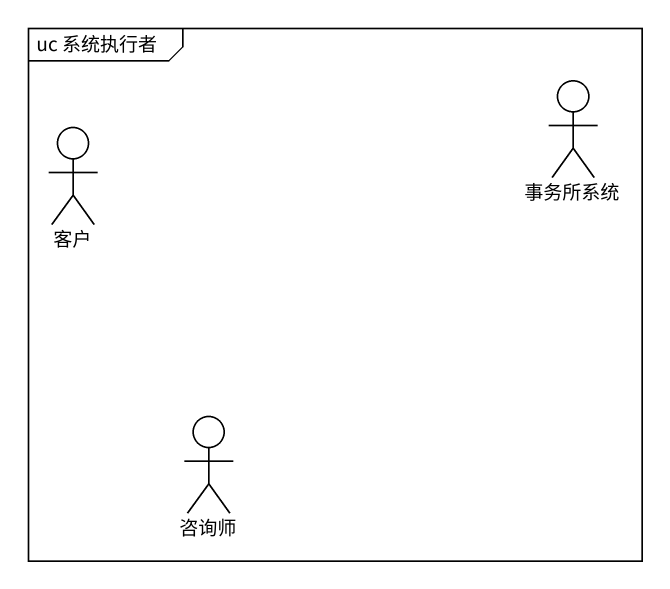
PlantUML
@startuml
mainframe uc 系统执行者
actor 事务所系统
actor 客户
actor 咨询师
@enduml
